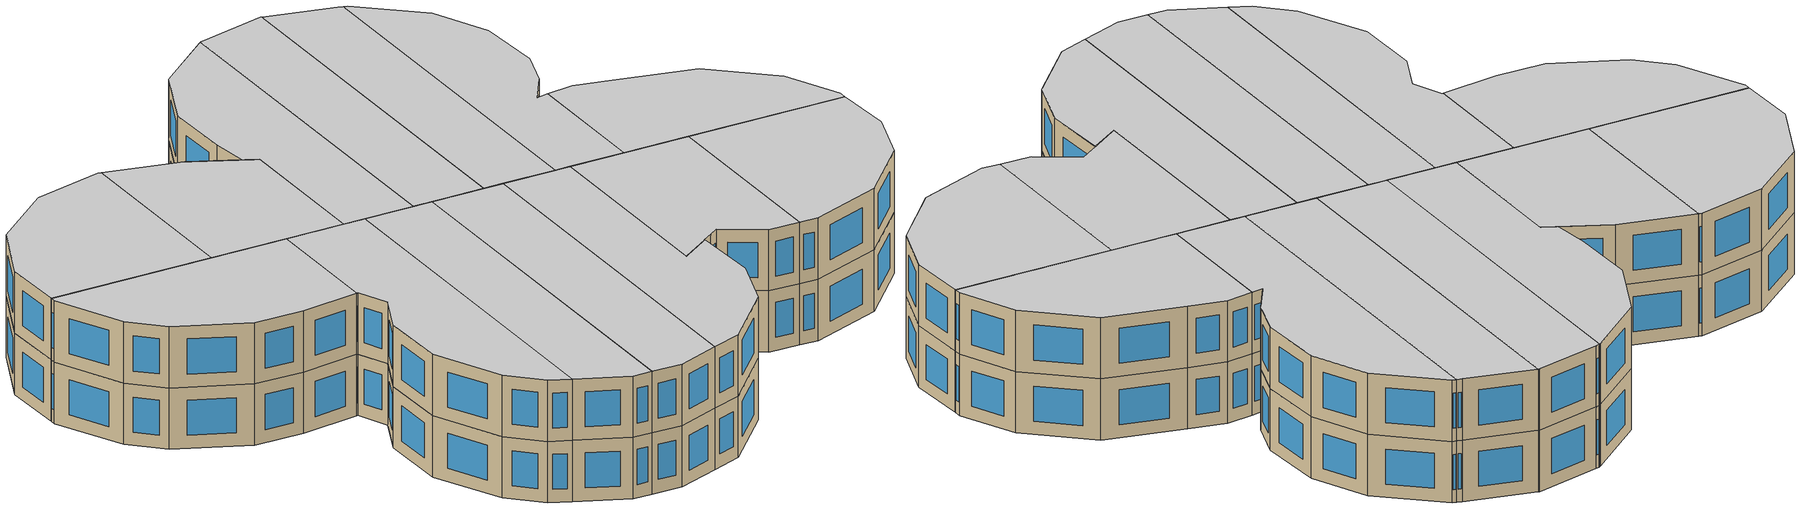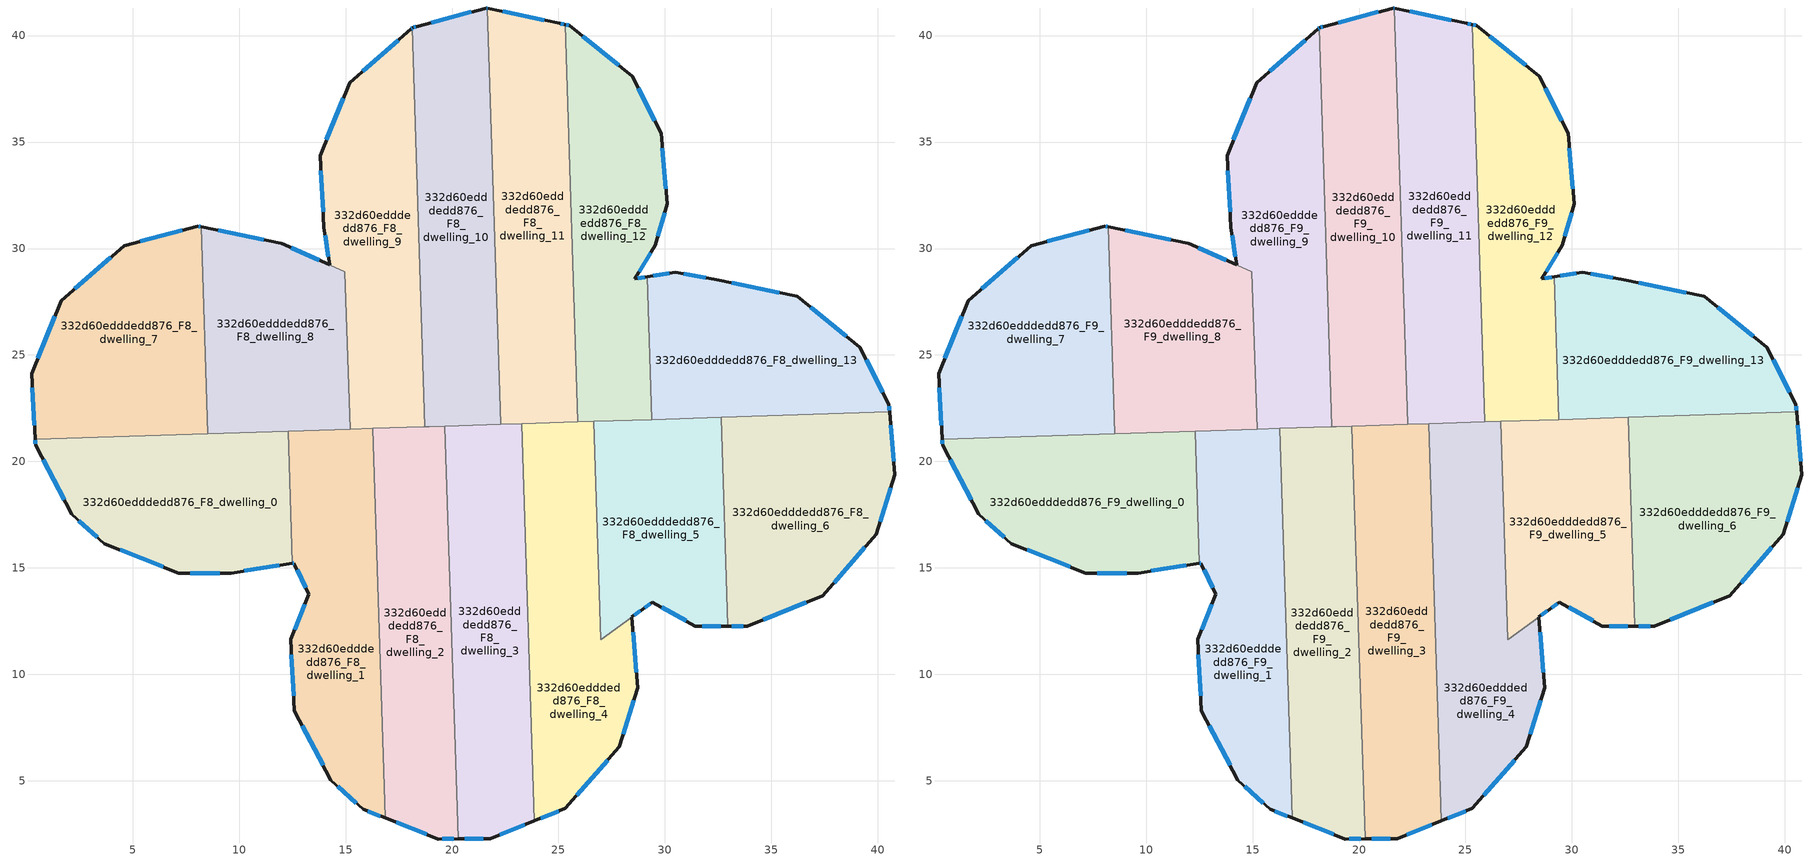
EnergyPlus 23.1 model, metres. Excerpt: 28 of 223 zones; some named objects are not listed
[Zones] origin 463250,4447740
332d60edddedd876_F8_dwelling_0
 floor to 332d60edddedd876_F7_dwelling_0 (EU_floor_Construction): 12.31,21.42 12.51,15.21 9.62,14.76 7.18,14.75 3.68,16.14 2.15,17.51 0.44,20.76 0.42,21.05 z24
 wall outside (EU_wall_Construction): 0.42,21.05 0.44,20.76 2.15,17.51 3.68,16.14 7.18,14.75 9.62,14.76 12.51,15.21 z24:27
 wall to 332d60edddedd876_F8_dwelling_1 (EU_wall_Construction): 12.51,15.21 12.31,21.42 z24:27
 wall to 332d60edddedd876_F8_dwelling_7 (EU_wall_Construction): 8.52,21.3 0.42,21.05 z24:27
 wall to 332d60edddedd876_F8_dwelling_8 (EU_wall_Construction): 12.31,21.42 8.52,21.3 z24:27
 window (EU_Window_Construction): 2.48,17.22 3.35,16.44 / 0.81,20.07 1.78,18.21 / 0.43,20.99 0.44,20.82 / 10.24,14.86 11.89,15.11 / 7.7,14.75 9.1,14.76 / 4.43,15.84 6.43,15.05 z24.64:26.36
332d60edddedd876_F8_dwelling_1
 floor to 332d60edddedd876_F7_dwelling_1 (EU_floor_Construction): 16.27,21.55 16.86,3.26 15.83,3.66 14.32,5.03 12.59,8.28 12.42,11.65 13.28,13.75 12.57,15.22 12.51,15.21 12.31,21.42 z24
 wall outside (EU_wall_Construction): 12.51,15.21 12.57,15.22 13.28,13.75 12.42,11.65 12.59,8.28 14.32,5.03 15.83,3.66 16.86,3.26 z24:27
 wall to 332d60edddedd876_F8_dwelling_2 (EU_wall_Construction): 16.86,3.26 16.27,21.55 z24:27
 wall to 332d60edddedd876_F8_dwelling_8 (EU_wall_Construction): 15.21,21.52 12.31,21.42 z24:27
 wall to 332d60edddedd876_F8_dwelling_9 (EU_wall_Construction): 16.27,21.55 15.21,21.52 z24:27
 window (EU_Window_Construction): 12.72,14.91 13.13,14.07 / 12.52,15.21 12.56,15.22 / 16.05,3.58 16.64,3.34 / 14.64,4.74 15.51,3.96 / 12.96,7.59 13.95,5.73 / 12.46,10.93 12.56,9 / 13.09,13.3 12.61,12.1 z24.64:26.36
332d60edddedd876_F8_dwelling_10
 floor to 332d60edddedd876_F7_dwelling_10 (EU_floor_Construction): 21.67,41.28 22.29,21.74 18.93,21.64 18.73,21.63 18.13,40.36 18.16,40.38 18.33,40.42 21.61,41.29 z24
 wall outside (EU_wall_Construction): 21.67,41.28 21.61,41.29 18.33,40.42 18.16,40.38 18.13,40.36 z24:27
 wall to 332d60edddedd876_F8_dwelling_11 (EU_wall_Construction): 22.29,21.74 21.67,41.28 z24:27
 wall to 332d60edddedd876_F8_dwelling_9 (EU_wall_Construction): 18.13,40.36 18.73,21.63 z24:27
 wall to 332d60edddedd876_F8_dwelling_3 (EU_wall_Construction): 19.67,21.66 22.29,21.74 z24:27
 wall to 332d60edddedd876_F8_dwelling_2 (EU_wall_Construction): 18.73,21.63 18.93,21.64 19.67,21.66 z24:27
 window (EU_Window_Construction): 18.29,40.42 18.19,40.39 / 20.91,41.11 19.03,40.61 / 21.65,41.29 21.62,41.29 z24.64:26.36
332d60edddedd876_F8_dwelling_11
 floor to 332d60edddedd876_F7_dwelling_11 (EU_floor_Construction): 25.31,40.52 25.91,21.86 22.29,21.74 21.67,41.28 25.06,40.57 z24
 wall outside (EU_wall_Construction): 25.31,40.52 25.06,40.57 21.67,41.28 z24:27
 wall to 332d60edddedd876_F8_dwelling_12 (EU_wall_Construction): 25.91,21.86 25.31,40.52 z24:27
 wall to 332d60edddedd876_F8_dwelling_4 (EU_wall_Construction): 23.27,21.77 25.91,21.86 z24:27
 wall to 332d60edddedd876_F8_dwelling_3 (EU_wall_Construction): 22.29,21.74 23.27,21.77 z24:27
 window (EU_Window_Construction): 24.33,40.72 22.39,41.13 / 25.26,40.53 25.11,40.56 z24.64:26.36
332d60edddedd876_F8_dwelling_12
 floor to 332d60edddedd876_F7_dwelling_12 (EU_floor_Construction): 28.46,38.1 29.82,35.42 30.1,32.11 29.53,30.15 28.59,28.58 29.17,28.68 29.39,21.97 25.91,21.86 25.31,40.52 25.51,40.48 z24
 wall outside (EU_wall_Construction): 29.17,28.68 28.59,28.58 29.53,30.15 30.1,32.11 29.82,35.42 28.46,38.1 25.51,40.48 25.31,40.52 z24:27
 wall to 332d60edddedd876_F8_dwelling_13 (EU_wall_Construction): 29.39,21.97 29.17,28.68 z24:27
 wall to 332d60edddedd876_F8_dwelling_5 (EU_wall_Construction): 26.65,21.88 29.39,21.97 z24:27
 wall to 332d60edddedd876_F8_dwelling_4 (EU_wall_Construction): 25.91,21.86 26.65,21.88 z24:27
 window (EU_Window_Construction): 29.66,30.57 29.98,31.69 / 28.79,28.92 29.33,29.81 / 29.05,28.66 28.71,28.6 / 25.47,40.49 25.35,40.51 / 27.83,38.61 26.14,39.97 / 29.53,35.99 28.75,37.52 / 30.04,32.82 29.88,34.71 z24.64:26.36
332d60edddedd876_F8_dwelling_13
 floor to 332d60edddedd876_F7_dwelling_13 (EU_floor_Construction): 39.16,25.36 40.52,22.68 40.55,22.33 29.39,21.97 29.17,28.68 30.49,28.89 32.31,28.56 36.21,27.75 z24
 wall outside (EU_wall_Construction): 40.55,22.33 40.52,22.68 39.16,25.36 36.21,27.75 32.31,28.56 30.49,28.89 29.17,28.68 z24:27
 wall to 332d60edddedd876_F8_dwelling_6 (EU_wall_Construction): 32.64,22.07 40.55,22.33 z24:27
 wall to 332d60edddedd876_F8_dwelling_5 (EU_wall_Construction): 29.38,21.97 32.63,22.07 z24:27
 window (EU_Window_Construction): 38.52,25.87 36.84,27.24 / 40.23,23.25 39.45,24.78 / 40.54,22.4 40.53,22.6 / 30.21,28.84 29.45,28.72 / 31.92,28.63 30.88,28.82 / 35.37,27.92 33.14,28.38 z24.64:26.36
332d60edddedd876_F8_dwelling_2
 floor to 332d60edddedd876_F7_dwelling_2 (EU_floor_Construction): 19.67,21.66 20.28,2.27 19.34,2.27 16.86,3.26 16.27,21.55 z24
 wall outside (EU_wall_Construction): 16.86,3.26 19.34,2.27 20.28,2.27 z24:27
 wall to 332d60edddedd876_F8_dwelling_3 (EU_wall_Construction): 20.28,2.27 19.67,21.66 z24:27
 wall to 332d60edddedd876_F8_dwelling_9 (EU_wall_Construction): 18.73,21.63 18.68,21.63 16.27,21.55 z24:27
 window (EU_Window_Construction): 19.54,2.27 20.08,2.27 / 17.39,3.04 18.81,2.48 z24.64:26.36
332d60edddedd876_F8_dwelling_3
 floor to 332d60edddedd876_F7_dwelling_3 (EU_floor_Construction): 23.27,21.77 23.86,3.12 21.79,2.28 20.28,2.27 19.67,21.66 z24
 wall outside (EU_wall_Construction): 20.28,2.27 21.79,2.28 23.86,3.12 z24:27
 wall to 332d60edddedd876_F8_dwelling_4 (EU_wall_Construction): 23.86,3.12 23.27,21.77 z24:27
 window (EU_Window_Construction): 22.23,2.46 23.42,2.94 / 20.61,2.27 21.47,2.28 z24.64:26.36
332d60edddedd876_F8_dwelling_4
 floor to 332d60edddedd876_F7_dwelling_4 (EU_floor_Construction): 26.65,21.88 26.98,11.64 28.45,12.69 28.72,9.38 27.85,6.59 25.33,3.71 23.86,3.12 23.27,21.77 z24
 wall outside (EU_wall_Construction): 23.86,3.12 25.33,3.71 27.85,6.59 28.72,9.38 28.44,12.69 z24:27
 wall to 332d60edddedd876_F8_dwelling_5 (EU_wall_Construction): 28.44,12.69 26.98,11.64 26.65,21.88 z24:27
 window (EU_Window_Construction): 28.66,10.09 28.5,11.98 / 28.04,7.19 28.53,8.78 / 25.87,4.32 27.31,5.97 / 24.18,3.24 25.01,3.58 z24.64:26.36
332d60edddedd876_F8_dwelling_5
 floor to 332d60edddedd876_F7_dwelling_5 (EU_floor_Construction): 32.64,22.07 32.95,12.26 31.42,12.27 29.41,13.4 28.95,13.05 28.44,12.7 26.98,11.64 26.65,21.88 z24
 wall outside (EU_wall_Construction): 28.95,13.05 29.41,13.4 31.42,12.27 32.95,12.26 z24:27; 28.44,12.7,27 28.45,12.7,24 28.95,13.05,24 28.95,13.05,27
 wall to 332d60edddedd876_F8_dwelling_6 (EU_wall_Construction): 32.95,12.26 32.64,22.07 z24:27
 window (EU_Window_Construction): 31.75,12.27 32.62,12.27 / 29.84,13.15 30.99,12.51 / 29.05,13.13 29.31,13.32 / 28.55,12.77 28.84,12.98 z24.64:26.36
332d60edddedd876_F8_dwelling_6
 floor to 332d60edddedd876_F7_dwelling_6 (EU_floor_Construction): 40.55,22.33 40.8,19.37 39.93,16.58 37.41,13.69 33.86,12.26 32.95,12.26 32.64,22.07 z24
 wall outside (EU_wall_Construction): 32.95,12.26 33.86,12.26 37.41,13.69 39.93,16.58 40.8,19.37 40.55,22.33 z24:27
 window (EU_Window_Construction): 37.95,14.31 39.39,15.96 / 34.62,12.57 36.65,13.39 / 33.14,12.26 33.67,12.26 / 40.74,20 40.6,21.69 / 40.12,17.17 40.61,18.77 z24.64:26.36
332d60edddedd876_F8_dwelling_7
 floor to 332d60edddedd876_F7_dwelling_7 (EU_floor_Construction): 8.22,31.02 8.52,21.3 0.42,21.05 0.26,24.12 1.65,27.55 4.61,30.13 8.07,31.05 z24
 wall outside (EU_wall_Construction): 8.22,31.02 8.07,31.05 4.61,30.13 1.65,27.55 0.26,24.12 0.42,21.05 z24:27
 wall to 332d60edddedd876_F8_dwelling_8 (EU_wall_Construction): 8.52,21.3 8.22,31.02 z24:27
 window (EU_Window_Construction): 8.18,31.02 8.1,31.04 / 0.29,23.46 0.39,21.7 / 1.35,26.82 0.56,24.85 / 3.98,29.58 2.28,28.1 / 7.33,30.85 5.35,30.33 z24.64:26.36
332d60edddedd876_F8_dwelling_8
 floor to 332d60edddedd876_F7_dwelling_8 (EU_floor_Construction): 14.97,28.9 15.21,21.52 8.52,21.3 8.22,31.02 11.97,30.24 z24
 wall outside (EU_wall_Construction): 11.97,30.24 8.22,31.02 z24:27
 wall to 332d60edddedd876_F8_dwelling_9 (EU_wall_Construction): 15.21,21.52 14.97,28.9 11.97,30.24 z24:27
 window (EU_Window_Construction): 11.16,30.4 9.02,30.85 z24.64:26.36
332d60edddedd876_F8_dwelling_9
 floor to 332d60edddedd876_F7_dwelling_9 (EU_floor_Construction): 18.13,40.36 18.73,21.63 18.68,21.63 15.21,21.52 14.97,28.9 11.97,30.24 14.25,29.23 13.98,31.01 13.8,34.36 15.19,37.8 18.08,40.31 z24
 wall outside (EU_wall_Construction): 18.13,40.36 18.08,40.31 15.19,37.8 13.8,34.36 13.98,31.01 14.25,29.23 11.97,30.24 z24:27
 window (EU_Window_Construction): 13.76,29.45 12.46,30.03 / 14.04,30.63 14.19,29.61 / 13.84,33.64 13.94,31.73 / 14.89,37.06 14.1,35.1 / 17.46,39.77 15.81,38.34 / 18.12,40.35 18.09,40.32 z24.64:26.36
332d60edddedd876_F9_dwelling_0
 floor to 332d60edddedd876_F8_dwelling_0 (EU_floor_Construction): 12.31,21.42 12.51,15.21 9.62,14.76 7.18,14.75 3.68,16.14 2.15,17.51 0.44,20.76 0.42,21.05 z27
 wall outside (EU_wall_Construction): 0.42,21.05 0.44,20.76 2.15,17.51 3.68,16.14 7.18,14.75 9.62,14.76 12.51,15.21 z27:30
 wall to 332d60edddedd876_F9_dwelling_1 (EU_wall_Construction): 12.51,15.21 12.31,21.42 z27:30
 wall to 332d60edddedd876_F9_dwelling_7 (EU_wall_Construction): 8.52,21.3 0.42,21.05 z27:30
 wall to 332d60edddedd876_F9_dwelling_8 (EU_wall_Construction): 12.31,21.42 8.52,21.3 z27:30
 window (EU_Window_Construction): 2.48,17.22 3.35,16.44 / 0.81,20.07 1.78,18.21 / 0.43,20.99 0.44,20.82 / 10.24,14.86 11.89,15.11 / 7.7,14.75 9.1,14.76 / 4.43,15.84 6.43,15.05 z27.64:29.36
 ceiling to 332d60edddedd876_F10_dwelling_0 (EU_floor_Construction): 12.51,15.21 12.31,21.42 0.42,21.05 0.44,20.76 2.15,17.51 3.68,16.14 7.18,14.75 9.62,14.76 z30
332d60edddedd876_F9_dwelling_1
 floor to 332d60edddedd876_F8_dwelling_1 (EU_floor_Construction): 16.27,21.55 16.86,3.26 15.83,3.66 14.32,5.03 12.59,8.28 12.42,11.65 13.28,13.75 12.57,15.22 12.51,15.21 12.31,21.42 z27
 wall outside (EU_wall_Construction): 12.51,15.21 12.57,15.22 13.28,13.75 12.42,11.65 12.59,8.28 14.32,5.03 15.83,3.66 16.86,3.26 z27:30
 wall to 332d60edddedd876_F9_dwelling_2 (EU_wall_Construction): 16.86,3.26 16.27,21.55 z27:30
 wall to 332d60edddedd876_F9_dwelling_8 (EU_wall_Construction): 15.21,21.52 12.31,21.42 z27:30
 wall to 332d60edddedd876_F9_dwelling_9 (EU_wall_Construction): 16.27,21.55 15.21,21.52 z27:30
 window (EU_Window_Construction): 12.72,14.91 13.13,14.07 / 12.52,15.21 12.56,15.22 / 16.05,3.58 16.64,3.34 / 14.64,4.74 15.51,3.96 / 12.96,7.59 13.95,5.73 / 12.46,10.93 12.56,9 / 13.09,13.3 12.61,12.1 z27.64:29.36
 ceiling to 332d60edddedd876_F10_dwelling_1 (EU_floor_Construction): 16.86,3.26 16.27,21.55 12.31,21.42 12.51,15.21 12.57,15.22 13.28,13.75 12.42,11.65 12.59,8.28 14.32,5.03 15.83,3.66 z30
332d60edddedd876_F9_dwelling_10
 floor to 332d60edddedd876_F8_dwelling_10 (EU_floor_Construction): 21.67,41.28 22.29,21.74 18.93,21.64 18.73,21.63 18.13,40.36 18.16,40.38 18.33,40.42 21.61,41.29 z27
 wall outside (EU_wall_Construction): 21.67,41.28 21.61,41.29 18.33,40.42 18.16,40.38 18.13,40.36 z27:30
 wall to 332d60edddedd876_F9_dwelling_11 (EU_wall_Construction): 22.29,21.74 21.67,41.28 z27:30
 wall to 332d60edddedd876_F9_dwelling_9 (EU_wall_Construction): 18.13,40.36 18.73,21.63 z27:30
 wall to 332d60edddedd876_F9_dwelling_3 (EU_wall_Construction): 19.67,21.66 22.29,21.74 z27:30
 wall to 332d60edddedd876_F9_dwelling_2 (EU_wall_Construction): 18.73,21.63 18.93,21.64 19.67,21.66 z27:30
 window (EU_Window_Construction): 18.29,40.42 18.19,40.39 / 20.91,41.11 19.03,40.61 / 21.65,41.29 21.62,41.29 z27.64:29.36
 ceiling to 332d60edddedd876_F10_dwelling_10 (EU_floor_Construction): 22.29,21.74 21.67,41.28 21.61,41.29 18.33,40.42 18.16,40.38 18.13,40.36 18.73,21.63 18.93,21.64 z30
332d60edddedd876_F9_dwelling_11
 floor to 332d60edddedd876_F8_dwelling_11 (EU_floor_Construction): 25.31,40.52 25.91,21.86 22.29,21.74 21.67,41.28 25.06,40.57 z27
 wall outside (EU_wall_Construction): 25.31,40.52 25.06,40.57 21.67,41.28 z27:30
 wall to 332d60edddedd876_F9_dwelling_12 (EU_wall_Construction): 25.91,21.86 25.31,40.52 z27:30
 wall to 332d60edddedd876_F9_dwelling_4 (EU_wall_Construction): 23.27,21.77 25.91,21.86 z27:30
 wall to 332d60edddedd876_F9_dwelling_3 (EU_wall_Construction): 22.29,21.74 23.27,21.77 z27:30
 window (EU_Window_Construction): 24.33,40.72 22.39,41.13 / 25.26,40.53 25.11,40.56 z27.64:29.36
 ceiling to 332d60edddedd876_F10_dwelling_11 (EU_floor_Construction): 25.91,21.86 25.31,40.52 25.06,40.57 21.67,41.28 22.29,21.74 z30
332d60edddedd876_F9_dwelling_12
 floor to 332d60edddedd876_F8_dwelling_12 (EU_floor_Construction): 28.46,38.1 29.82,35.42 30.1,32.11 29.53,30.15 28.59,28.58 29.17,28.68 29.39,21.97 25.91,21.86 25.31,40.52 25.51,40.48 z27
 wall outside (EU_wall_Construction): 29.17,28.68 28.59,28.58 29.53,30.15 30.1,32.11 29.82,35.42 28.46,38.1 25.51,40.48 25.31,40.52 z27:30
 wall to 332d60edddedd876_F9_dwelling_13 (EU_wall_Construction): 29.39,21.97 29.17,28.68 z27:30
 wall to 332d60edddedd876_F9_dwelling_5 (EU_wall_Construction): 26.65,21.88 29.39,21.97 z27:30
 wall to 332d60edddedd876_F9_dwelling_4 (EU_wall_Construction): 25.91,21.86 26.65,21.88 z27:30
 window (EU_Window_Construction): 29.66,30.57 29.98,31.69 / 28.79,28.92 29.33,29.81 / 29.05,28.66 28.71,28.6 / 25.47,40.49 25.35,40.51 / 27.83,38.61 26.14,39.97 / 29.53,35.99 28.75,37.52 / 30.04,32.82 29.88,34.71 z27.64:29.36
 ceiling to 332d60edddedd876_F10_dwelling_12 (EU_floor_Construction): 29.39,21.97 29.17,28.68 28.59,28.58 29.53,30.15 30.1,32.11 29.82,35.42 28.46,38.1 25.51,40.48 25.31,40.52 25.91,21.86 z30
332d60edddedd876_F9_dwelling_13
 floor to 332d60edddedd876_F8_dwelling_13 (EU_floor_Construction): 39.16,25.36 40.52,22.68 40.55,22.33 29.39,21.97 29.17,28.68 30.49,28.89 32.31,28.56 36.21,27.75 z27
 wall outside (EU_wall_Construction): 40.55,22.33 40.52,22.68 39.16,25.36 36.21,27.75 32.31,28.56 30.49,28.89 29.17,28.68 z27:30
 wall to 332d60edddedd876_F9_dwelling_6 (EU_wall_Construction): 32.64,22.07 40.55,22.33 z27:30
 wall to 332d60edddedd876_F9_dwelling_5 (EU_wall_Construction): 29.38,21.97 32.63,22.07 z27:30
 window (EU_Window_Construction): 38.52,25.87 36.84,27.24 / 40.23,23.25 39.45,24.78 / 40.54,22.4 40.53,22.6 / 30.21,28.84 29.45,28.72 / 31.92,28.63 30.88,28.82 / 35.37,27.92 33.14,28.38 z27.64:29.36
 ceiling to 332d60edddedd876_F10_dwelling_13 (EU_floor_Construction): 40.55,22.33 40.52,22.68 39.16,25.36 36.21,27.75 32.31,28.56 30.49,28.89 29.17,28.68 29.39,21.97 z30
332d60edddedd876_F9_dwelling_2
 floor to 332d60edddedd876_F8_dwelling_2 (EU_floor_Construction): 19.67,21.66 20.28,2.27 19.34,2.27 16.86,3.26 16.27,21.55 z27
 wall outside (EU_wall_Construction): 16.86,3.26 19.34,2.27 20.28,2.27 z27:30
 wall to 332d60edddedd876_F9_dwelling_3 (EU_wall_Construction): 20.28,2.27 19.67,21.66 z27:30
 wall to 332d60edddedd876_F9_dwelling_9 (EU_wall_Construction): 18.73,21.63 18.68,21.63 16.27,21.55 z27:30
 window (EU_Window_Construction): 19.54,2.27 20.08,2.27 / 17.39,3.04 18.81,2.48 z27.64:29.36
 ceiling to 332d60edddedd876_F10_dwelling_2 (EU_floor_Construction): 20.28,2.27 19.67,21.66 16.27,21.55 16.86,3.26 19.34,2.27 z30
332d60edddedd876_F9_dwelling_3
 floor to 332d60edddedd876_F8_dwelling_3 (EU_floor_Construction): 23.27,21.77 23.86,3.12 21.79,2.28 20.28,2.27 19.67,21.66 z27
 wall outside (EU_wall_Construction): 20.28,2.27 21.79,2.28 23.86,3.12 z27:30
 wall to 332d60edddedd876_F9_dwelling_4 (EU_wall_Construction): 23.86,3.12 23.27,21.77 z27:30
 window (EU_Window_Construction): 22.23,2.46 23.42,2.94 / 20.61,2.27 21.47,2.28 z27.64:29.36
 ceiling to 332d60edddedd876_F10_dwelling_3 (EU_floor_Construction): 23.86,3.12 23.27,21.77 19.67,21.66 20.28,2.27 21.79,2.28 z30
332d60edddedd876_F9_dwelling_4
 floor to 332d60edddedd876_F8_dwelling_4 (EU_floor_Construction): 26.65,21.88 26.98,11.64 28.45,12.69 28.72,9.38 27.85,6.59 25.33,3.71 23.86,3.12 23.27,21.77 z27
 wall outside (EU_wall_Construction): 23.86,3.12 25.33,3.71 27.85,6.59 28.72,9.38 28.44,12.69 z27:30
 wall to 332d60edddedd876_F9_dwelling_5 (EU_wall_Construction): 28.44,12.69 26.98,11.64 26.65,21.88 z27:30
 window (EU_Window_Construction): 28.66,10.09 28.5,11.98 / 28.04,7.19 28.53,8.78 / 25.87,4.32 27.31,5.97 / 24.18,3.24 25.01,3.58 z27.64:29.36
 ceiling to 332d60edddedd876_F10_dwelling_4 (EU_floor_Construction): 25.33,3.71 27.85,6.59 28.72,9.38 28.45,12.69 26.98,11.64 26.65,21.88 23.27,21.77 23.86,3.12 z30
332d60edddedd876_F9_dwelling_5
 floor to 332d60edddedd876_F8_dwelling_5 (EU_floor_Construction): 32.64,22.07 32.95,12.26 31.42,12.27 29.41,13.4 28.95,13.05 28.44,12.7 26.98,11.64 26.65,21.88 z27
 wall outside (EU_wall_Construction): 28.95,13.05 29.41,13.4 31.42,12.27 32.95,12.26 z27:30; 28.44,12.7,30 28.45,12.7,27 28.95,13.05,27 28.95,13.05,30
 wall to 332d60edddedd876_F9_dwelling_6 (EU_wall_Construction): 32.95,12.26 32.64,22.07 z27:30
 window (EU_Window_Construction): 31.75,12.27 32.62,12.27 / 29.84,13.15 30.99,12.51 / 29.05,13.13 29.31,13.32 / 28.55,12.77 28.84,12.98 z27.64:29.36
 ceiling to 332d60edddedd876_F10_dwelling_5 (EU_floor_Construction): 32.95,12.26 32.64,22.07 26.65,21.88 26.98,11.64 28.44,12.7 28.95,13.05 29.41,13.4 31.42,12.27 z30
332d60edddedd876_F9_dwelling_6
 floor to 332d60edddedd876_F8_dwelling_6 (EU_floor_Construction): 40.55,22.33 40.8,19.37 39.93,16.58 37.41,13.69 33.86,12.26 32.95,12.26 32.64,22.07 z27
 wall outside (EU_wall_Construction): 32.95,12.26 33.86,12.26 37.41,13.69 39.93,16.58 40.8,19.37 40.55,22.33 z27:30
 window (EU_Window_Construction): 37.95,14.31 39.39,15.96 / 34.62,12.57 36.65,13.39 / 33.14,12.26 33.67,12.26 / 40.74,20 40.6,21.69 / 40.12,17.17 40.61,18.77 z27.64:29.36
 ceiling to 332d60edddedd876_F10_dwelling_6 (EU_floor_Construction): 37.41,13.69 39.93,16.58 40.8,19.37 40.55,22.33 32.64,22.07 32.95,12.26 33.86,12.26 z30
332d60edddedd876_F9_dwelling_7
 floor to 332d60edddedd876_F8_dwelling_7 (EU_floor_Construction): 8.22,31.02 8.52,21.3 0.42,21.05 0.26,24.12 1.65,27.55 4.61,30.13 8.07,31.05 z27
 wall outside (EU_wall_Construction): 8.22,31.02 8.07,31.05 4.61,30.13 1.65,27.55 0.26,24.12 0.42,21.05 z27:30
 wall to 332d60edddedd876_F9_dwelling_8 (EU_wall_Construction): 8.52,21.3 8.22,31.02 z27:30
 window (EU_Window_Construction): 8.18,31.02 8.1,31.04 / 0.29,23.46 0.39,21.7 / 1.35,26.82 0.56,24.85 / 3.98,29.58 2.28,28.1 / 7.33,30.85 5.35,30.33 z27.64:29.36
 ceiling to 332d60edddedd876_F10_dwelling_7 (EU_floor_Construction): 8.52,21.3 8.22,31.02 8.07,31.05 4.61,30.13 1.65,27.55 0.26,24.12 0.42,21.05 z30
332d60edddedd876_F9_dwelling_8
 floor to 332d60edddedd876_F8_dwelling_8 (EU_floor_Construction): 14.97,28.9 15.21,21.52 8.52,21.3 8.22,31.02 11.97,30.24 z27
 wall outside (EU_wall_Construction): 11.97,30.24 8.22,31.02 z27:30
 wall to 332d60edddedd876_F9_dwelling_9 (EU_wall_Construction): 15.21,21.52 14.97,28.9 11.97,30.24 z27:30
 window (EU_Window_Construction): 11.16,30.4 9.02,30.85 z27.64:29.36
 ceiling to 332d60edddedd876_F10_dwelling_8 (EU_floor_Construction): 15.21,21.52 14.97,28.9 11.97,30.24 8.22,31.02 8.52,21.3 z30
332d60edddedd876_F9_dwelling_9
 floor to 332d60edddedd876_F8_dwelling_9 (EU_floor_Construction): 18.13,40.36 18.73,21.63 18.68,21.63 15.21,21.52 14.97,28.9 11.97,30.24 14.25,29.23 13.98,31.01 13.8,34.36 15.19,37.8 18.08,40.31 z27
 wall outside (EU_wall_Construction): 18.13,40.36 18.08,40.31 15.19,37.8 13.8,34.36 13.98,31.01 14.25,29.23 11.97,30.24 z27:30
 window (EU_Window_Construction): 13.76,29.45 12.46,30.03 / 14.04,30.63 14.19,29.61 / 13.84,33.64 13.94,31.73 / 14.89,37.06 14.1,35.1 / 17.46,39.77 15.81,38.34 / 18.12,40.35 18.09,40.32 z27.64:29.36
 ceiling to 332d60edddedd876_F10_dwelling_9 (EU_floor_Construction): 18.73,21.63 18.13,40.36 18.08,40.31 15.19,37.8 13.8,34.36 13.98,31.01 14.25,29.23 11.97,30.24 14.97,28.9 15.21,21.52 18.68,21.63 z30
[Building]
EU S2 Campaign: North Axis=0; Terrain=City; Solar Distribution=FullExterior
[Site:Location]
Yerevan-Zvartnots.Intl.AP: Latitude=40.15; Longitude=44.383; Time Zone=4; Elevation=854
[SizingPeriod:WeatherFileDays]
AnnualSizingPeriod: Begin Month=1; Begin Day of Month=1; End Month=12; End Day of Month=31; Day of Week for Start Day=Monday; Use Weather File Daylight Saving Period=No; Use Weather File Rain and Snow Indicators=No
[MATERIAL]
EU_InternalMass_Material: Roughness=MediumRough; Thickness=0.1; Conductivity=1; Density=1800; Specific Heat=900; Thermal Absorptance=0.9; Solar Absorptance=0.7; Visible Absorptance=0.7
[MATERIAL:NOMASS] Roughness=MediumRough; Thermal Absorptance=0.9; Solar Absorptance=0.7; Visible Absorptance=0.7
Name | Thermal Resistance
EU_wall_NoMass | 1.05043
EU_floor_NoMass | 0.478065
[WINDOWMATERIAL:SIMPLEGLAZINGSYSTEM]
EU_Window_SimpleGlazing: UFactor=2.5566; Solar Heat Gain Coefficient=0.75; Visible Transmittance=0.75
[CONSTRUCTION]
EU_wall_Construction: EU_wall_NoMass
EU_floor_Construction: EU_floor_NoMass
EU_Window_Construction: EU_Window_SimpleGlazing
EU_InternalMass_Construction: EU_InternalMass_Material
[ZONE] Type=1; Multiplier=1; Ceiling Height=autocalculate; Floor Area=autocalculate; Part of Total Floor Area=Yes
Name | Volume
332d60edddedd876_F8_dwelling_0; 332d60edddedd876_F9_dwelling_0 | 191.665
332d60edddedd876_F8_dwelling_1; 332d60edddedd876_F9_dwelling_1 | 195.369
332d60edddedd876_F8_dwelling_10; 332d60edddedd876_F9_dwelling_10 | 204.774
332d60edddedd876_F8_dwelling_11; 332d60edddedd876_F9_dwelling_11 | 207.5
332d60edddedd876_F8_dwelling_12; 332d60edddedd876_F9_dwelling_12 | 195.988
332d60edddedd876_F8_dwelling_13; 332d60edddedd876_F9_dwelling_13 | 177.003
332d60edddedd876_F8_dwelling_2; 332d60edddedd876_F9_dwelling_2 | 193.45
332d60edddedd876_F8_dwelling_3; 332d60edddedd876_F9_dwelling_3 | 207.551
332d60edddedd876_F8_dwelling_4; 332d60edddedd876_F9_dwelling_4 | 203.64
332d60edddedd876_F8_dwelling_5; 332d60edddedd876_F9_dwelling_5 | 169.308
332d60edddedd876_F8_dwelling_6; 332d60edddedd876_F9_dwelling_6 | 193.51
332d60edddedd876_F8_dwelling_7; 332d60edddedd876_F9_dwelling_7 | 193.513
332d60edddedd876_F8_dwelling_8; 332d60edddedd876_F9_dwelling_8 | 175.623
332d60edddedd876_F8_dwelling_9; 332d60edddedd876_F9_dwelling_9 | 200.088
[INTERNALMASS] Construction=EU_InternalMass_Construction
Name | Zone or ZoneList | Surface Area
332d60edddedd876_F8_dwelling_0_EU_InternalMass | 332d60edddedd876_F8_dwelling_0 | 63.8883
332d60edddedd876_F8_dwelling_1_EU_InternalMass | 332d60edddedd876_F8_dwelling_1 | 65.1228
332d60edddedd876_F8_dwelling_2_EU_InternalMass | 332d60edddedd876_F8_dwelling_2 | 64.4834
332d60edddedd876_F8_dwelling_3_EU_InternalMass | 332d60edddedd876_F8_dwelling_3 | 69.1823
332d60edddedd876_F8_dwelling_4_EU_InternalMass | 332d60edddedd876_F8_dwelling_4 | 67.8796
332d60edddedd876_F8_dwelling_5_EU_InternalMass | 332d60edddedd876_F8_dwelling_5 | 56.4375
332d60edddedd876_F8_dwelling_6_EU_InternalMass | 332d60edddedd876_F8_dwelling_6 | 64.5032
332d60edddedd876_F8_dwelling_7_EU_InternalMass | 332d60edddedd876_F8_dwelling_7 | 64.5042
332d60edddedd876_F8_dwelling_8_EU_InternalMass | 332d60edddedd876_F8_dwelling_8 | 58.5498
332d60edddedd876_F8_dwelling_9_EU_InternalMass | 332d60edddedd876_F8_dwelling_9 | 66.697
332d60edddedd876_F8_dwelling_10_EU_InternalMass | 332d60edddedd876_F8_dwelling_10 | 68.2564
332d60edddedd876_F8_dwelling_11_EU_InternalMass | 332d60edddedd876_F8_dwelling_11 | 69.173
332d60edddedd876_F8_dwelling_12_EU_InternalMass | 332d60edddedd876_F8_dwelling_12 | 65.3231
332d60edddedd876_F8_dwelling_13_EU_InternalMass | 332d60edddedd876_F8_dwelling_13 | 59.0012
332d60edddedd876_F9_dwelling_0_EU_InternalMass | 332d60edddedd876_F9_dwelling_0 | 63.8883
332d60edddedd876_F9_dwelling_1_EU_InternalMass | 332d60edddedd876_F9_dwelling_1 | 65.1228
332d60edddedd876_F9_dwelling_2_EU_InternalMass | 332d60edddedd876_F9_dwelling_2 | 64.4834
332d60edddedd876_F9_dwelling_3_EU_InternalMass | 332d60edddedd876_F9_dwelling_3 | 69.1823
332d60edddedd876_F9_dwelling_4_EU_InternalMass | 332d60edddedd876_F9_dwelling_4 | 67.8796
332d60edddedd876_F9_dwelling_5_EU_InternalMass | 332d60edddedd876_F9_dwelling_5 | 56.4375
332d60edddedd876_F9_dwelling_6_EU_InternalMass | 332d60edddedd876_F9_dwelling_6 | 64.5032
332d60edddedd876_F9_dwelling_7_EU_InternalMass | 332d60edddedd876_F9_dwelling_7 | 64.5042
332d60edddedd876_F9_dwelling_8_EU_InternalMass | 332d60edddedd876_F9_dwelling_8 | 58.5498
332d60edddedd876_F9_dwelling_9_EU_InternalMass | 332d60edddedd876_F9_dwelling_9 | 66.697
332d60edddedd876_F9_dwelling_10_EU_InternalMass | 332d60edddedd876_F9_dwelling_10 | 68.2564
332d60edddedd876_F9_dwelling_11_EU_InternalMass | 332d60edddedd876_F9_dwelling_11 | 69.173
332d60edddedd876_F9_dwelling_12_EU_InternalMass | 332d60edddedd876_F9_dwelling_12 | 65.3231
332d60edddedd876_F9_dwelling_13_EU_InternalMass | 332d60edddedd876_F9_dwelling_13 | 59.0012
[OTHEREQUIPMENT] Fuel Type=Electricity; Design Level Calculation Method=Watts/Area; Power per Zone Floor Area=1; Fraction Latent=0; Fraction Radiant=0; Fraction Lost=0; Carbon Dioxide Generation Rate=0; EndUse Subcategory=EU_Step8_InternalGains
Name | Zone or ZoneList or Space or SpaceList | Schedule
EU_Step8_InternalGain_332d60edddedd876_F8_dwelling_0_f000 | 332d60edddedd876_F8_dwelling_0 | EU_Step8_GainSchedule_332d60edddedd876_F8_dwelling_0_f000
EU_Step8_InternalGain_332d60edddedd876_F8_dwelling_1_f000 | 332d60edddedd876_F8_dwelling_1 | EU_Step8_GainSchedule_332d60edddedd876_F8_dwelling_1_f000
EU_Step8_InternalGain_332d60edddedd876_F8_dwelling_2_f000 | 332d60edddedd876_F8_dwelling_2 | EU_Step8_GainSchedule_332d60edddedd876_F8_dwelling_2_f000
EU_Step8_InternalGain_332d60edddedd876_F8_dwelling_3_f000 | 332d60edddedd876_F8_dwelling_3 | EU_Step8_GainSchedule_332d60edddedd876_F8_dwelling_3_f000
EU_Step8_InternalGain_332d60edddedd876_F8_dwelling_4_f000 | 332d60edddedd876_F8_dwelling_4 | EU_Step8_GainSchedule_332d60edddedd876_F8_dwelling_4_f000
EU_Step8_InternalGain_332d60edddedd876_F8_dwelling_5_f000 | 332d60edddedd876_F8_dwelling_5 | EU_Step8_GainSchedule_332d60edddedd876_F8_dwelling_5_f000
EU_Step8_InternalGain_332d60edddedd876_F8_dwelling_6_f000 | 332d60edddedd876_F8_dwelling_6 | EU_Step8_GainSchedule_332d60edddedd876_F8_dwelling_6_f000
EU_Step8_InternalGain_332d60edddedd876_F8_dwelling_7_f000 | 332d60edddedd876_F8_dwelling_7 | EU_Step8_GainSchedule_332d60edddedd876_F8_dwelling_7_f000
EU_Step8_InternalGain_332d60edddedd876_F8_dwelling_8_f000 | 332d60edddedd876_F8_dwelling_8 | EU_Step8_GainSchedule_332d60edddedd876_F8_dwelling_8_f000
EU_Step8_InternalGain_332d60edddedd876_F8_dwelling_9_f000 | 332d60edddedd876_F8_dwelling_9 | EU_Step8_GainSchedule_332d60edddedd876_F8_dwelling_9_f000
EU_Step8_InternalGain_332d60edddedd876_F8_dwelling_10_f000 | 332d60edddedd876_F8_dwelling_10 | EU_Step8_GainSchedule_332d60edddedd876_F8_dwelling_10_f000
EU_Step8_InternalGain_332d60edddedd876_F8_dwelling_11_f000 | 332d60edddedd876_F8_dwelling_11 | EU_Step8_GainSchedule_332d60edddedd876_F8_dwelling_11_f000
EU_Step8_InternalGain_332d60edddedd876_F8_dwelling_12_f000 | 332d60edddedd876_F8_dwelling_12 | EU_Step8_GainSchedule_332d60edddedd876_F8_dwelling_12_f000
EU_Step8_InternalGain_332d60edddedd876_F8_dwelling_13_f000 | 332d60edddedd876_F8_dwelling_13 | EU_Step8_GainSchedule_332d60edddedd876_F8_dwelling_13_f000
EU_Step8_InternalGain_332d60edddedd876_F9_dwelling_0_f000 | 332d60edddedd876_F9_dwelling_0 | EU_Step8_GainSchedule_332d60edddedd876_F9_dwelling_0_f000
EU_Step8_InternalGain_332d60edddedd876_F9_dwelling_1_f000 | 332d60edddedd876_F9_dwelling_1 | EU_Step8_GainSchedule_332d60edddedd876_F9_dwelling_1_f000
EU_Step8_InternalGain_332d60edddedd876_F9_dwelling_2_f000 | 332d60edddedd876_F9_dwelling_2 | EU_Step8_GainSchedule_332d60edddedd876_F9_dwelling_2_f000
EU_Step8_InternalGain_332d60edddedd876_F9_dwelling_3_f000 | 332d60edddedd876_F9_dwelling_3 | EU_Step8_GainSchedule_332d60edddedd876_F9_dwelling_3_f000
EU_Step8_InternalGain_332d60edddedd876_F9_dwelling_4_f000 | 332d60edddedd876_F9_dwelling_4 | EU_Step8_GainSchedule_332d60edddedd876_F9_dwelling_4_f000
EU_Step8_InternalGain_332d60edddedd876_F9_dwelling_5_f000 | 332d60edddedd876_F9_dwelling_5 | EU_Step8_GainSchedule_332d60edddedd876_F9_dwelling_5_f000
EU_Step8_InternalGain_332d60edddedd876_F9_dwelling_6_f000 | 332d60edddedd876_F9_dwelling_6 | EU_Step8_GainSchedule_332d60edddedd876_F9_dwelling_6_f000
EU_Step8_InternalGain_332d60edddedd876_F9_dwelling_7_f000 | 332d60edddedd876_F9_dwelling_7 | EU_Step8_GainSchedule_332d60edddedd876_F9_dwelling_7_f000
EU_Step8_InternalGain_332d60edddedd876_F9_dwelling_8_f000 | 332d60edddedd876_F9_dwelling_8 | EU_Step8_GainSchedule_332d60edddedd876_F9_dwelling_8_f000
EU_Step8_InternalGain_332d60edddedd876_F9_dwelling_9_f000 | 332d60edddedd876_F9_dwelling_9 | EU_Step8_GainSchedule_332d60edddedd876_F9_dwelling_9_f000
EU_Step8_InternalGain_332d60edddedd876_F9_dwelling_10_f000 | 332d60edddedd876_F9_dwelling_10 | EU_Step8_GainSchedule_332d60edddedd876_F9_dwelling_10_f000
EU_Step8_InternalGain_332d60edddedd876_F9_dwelling_11_f000 | 332d60edddedd876_F9_dwelling_11 | EU_Step8_GainSchedule_332d60edddedd876_F9_dwelling_11_f000
EU_Step8_InternalGain_332d60edddedd876_F9_dwelling_12_f000 | 332d60edddedd876_F9_dwelling_12 | EU_Step8_GainSchedule_332d60edddedd876_F9_dwelling_12_f000
EU_Step8_InternalGain_332d60edddedd876_F9_dwelling_13_f000 | 332d60edddedd876_F9_dwelling_13 | EU_Step8_GainSchedule_332d60edddedd876_F9_dwelling_13_f000
[ZONEVENTILATION:DESIGNFLOWRATE] Schedule=EU_AlwaysOn; Design Flow Rate Calculation Method=AirChanges/Hour; Air Changes per Hour=0.557805; Ventilation Type=Natural; Fan Pressure Rise=0; Fan Total Efficiency=1; Constant Term Coefficient=1; Temperature Term Coefficient=0; Velocity Term Coefficient=0; Velocity Squared Term Coefficient=0; Minimum Indoor Temperature=-100; Maximum Indoor Temperature=100; Delta Temperature=-100; Minimum Outdoor Temperature=-100; Maximum Outdoor Temperature=100; Maximum Wind Speed=40
Name | Zone or ZoneList or Space or SpaceList
EU_ConstantAir_332d60edddedd876_F8_dwelling_0 | 332d60edddedd876_F8_dwelling_0
EU_ConstantAir_332d60edddedd876_F8_dwelling_1 | 332d60edddedd876_F8_dwelling_1
EU_ConstantAir_332d60edddedd876_F8_dwelling_2 | 332d60edddedd876_F8_dwelling_2
EU_ConstantAir_332d60edddedd876_F8_dwelling_3 | 332d60edddedd876_F8_dwelling_3
EU_ConstantAir_332d60edddedd876_F8_dwelling_4 | 332d60edddedd876_F8_dwelling_4
EU_ConstantAir_332d60edddedd876_F8_dwelling_5 | 332d60edddedd876_F8_dwelling_5
EU_ConstantAir_332d60edddedd876_F8_dwelling_6 | 332d60edddedd876_F8_dwelling_6
EU_ConstantAir_332d60edddedd876_F8_dwelling_7 | 332d60edddedd876_F8_dwelling_7
EU_ConstantAir_332d60edddedd876_F8_dwelling_8 | 332d60edddedd876_F8_dwelling_8
EU_ConstantAir_332d60edddedd876_F8_dwelling_9 | 332d60edddedd876_F8_dwelling_9
EU_ConstantAir_332d60edddedd876_F8_dwelling_10 | 332d60edddedd876_F8_dwelling_10
EU_ConstantAir_332d60edddedd876_F8_dwelling_11 | 332d60edddedd876_F8_dwelling_11
EU_ConstantAir_332d60edddedd876_F8_dwelling_12 | 332d60edddedd876_F8_dwelling_12
EU_ConstantAir_332d60edddedd876_F8_dwelling_13 | 332d60edddedd876_F8_dwelling_13
EU_ConstantAir_332d60edddedd876_F9_dwelling_0 | 332d60edddedd876_F9_dwelling_0
EU_ConstantAir_332d60edddedd876_F9_dwelling_1 | 332d60edddedd876_F9_dwelling_1
EU_ConstantAir_332d60edddedd876_F9_dwelling_2 | 332d60edddedd876_F9_dwelling_2
EU_ConstantAir_332d60edddedd876_F9_dwelling_3 | 332d60edddedd876_F9_dwelling_3
EU_ConstantAir_332d60edddedd876_F9_dwelling_4 | 332d60edddedd876_F9_dwelling_4
EU_ConstantAir_332d60edddedd876_F9_dwelling_5 | 332d60edddedd876_F9_dwelling_5
EU_ConstantAir_332d60edddedd876_F9_dwelling_6 | 332d60edddedd876_F9_dwelling_6
EU_ConstantAir_332d60edddedd876_F9_dwelling_7 | 332d60edddedd876_F9_dwelling_7
EU_ConstantAir_332d60edddedd876_F9_dwelling_8 | 332d60edddedd876_F9_dwelling_8
EU_ConstantAir_332d60edddedd876_F9_dwelling_9 | 332d60edddedd876_F9_dwelling_9
EU_ConstantAir_332d60edddedd876_F9_dwelling_10 | 332d60edddedd876_F9_dwelling_10
EU_ConstantAir_332d60edddedd876_F9_dwelling_11 | 332d60edddedd876_F9_dwelling_11
EU_ConstantAir_332d60edddedd876_F9_dwelling_12 | 332d60edddedd876_F9_dwelling_12
EU_ConstantAir_332d60edddedd876_F9_dwelling_13 | 332d60edddedd876_F9_dwelling_13
[HVACTEMPLATE:ZONE:IDEALLOADSAIRSYSTEM] System Availability Schedule=EU_AlwaysOn; Maximum Heating Supply Air Temperature=50; Minimum Cooling Supply Air Temperature=13; Maximum Heating Supply Air Humidity Ratio=0.0156; Minimum Cooling Supply Air Humidity Ratio=0.0077; Heating Limit=NoLimit; Cooling Limit=NoLimit; Heating Availability Schedule=EU_AlwaysOn; Cooling Availability Schedule=EU_CoolingOff; Dehumidification Control Type=ConstantSensibleHeatRatio; Cooling Sensible Heat Ratio=0.7; Dehumidification Setpoint=60; Humidification Control Type=None; Humidification Setpoint=30; Outdoor Air Method=None; Outdoor Air Flow Rate per Person=0.00944; Outdoor Air Flow Rate per Zone Floor Area=0; Outdoor Air Flow Rate per Zone=0; Demand Controlled Ventilation Type=None; Outdoor Air Economizer Type=NoEconomizer; Heat Recovery Type=None; Sensible Heat Recovery Effectiveness=0.7; Latent Heat Recovery Effectiveness=0.65
Name | Template Thermostat
332d60edddedd876_F8_dwelling_0 | EU_HeatOnly_332d60edddedd876_F8_dwelling_0
332d60edddedd876_F8_dwelling_1 | EU_HeatOnly_332d60edddedd876_F8_dwelling_1
332d60edddedd876_F8_dwelling_2 | EU_HeatOnly_332d60edddedd876_F8_dwelling_2
332d60edddedd876_F8_dwelling_3 | EU_HeatOnly_332d60edddedd876_F8_dwelling_3
332d60edddedd876_F8_dwelling_4 | EU_HeatOnly_332d60edddedd876_F8_dwelling_4
332d60edddedd876_F8_dwelling_5 | EU_HeatOnly_332d60edddedd876_F8_dwelling_5
332d60edddedd876_F8_dwelling_6 | EU_HeatOnly_332d60edddedd876_F8_dwelling_6
332d60edddedd876_F8_dwelling_7 | EU_HeatOnly_332d60edddedd876_F8_dwelling_7
332d60edddedd876_F8_dwelling_8 | EU_HeatOnly_332d60edddedd876_F8_dwelling_8
332d60edddedd876_F8_dwelling_9 | EU_HeatOnly_332d60edddedd876_F8_dwelling_9
332d60edddedd876_F8_dwelling_10 | EU_HeatOnly_332d60edddedd876_F8_dwelling_10
332d60edddedd876_F8_dwelling_11 | EU_HeatOnly_332d60edddedd876_F8_dwelling_11
332d60edddedd876_F8_dwelling_12 | EU_HeatOnly_332d60edddedd876_F8_dwelling_12
332d60edddedd876_F8_dwelling_13 | EU_HeatOnly_332d60edddedd876_F8_dwelling_13
332d60edddedd876_F9_dwelling_0 | EU_HeatOnly_332d60edddedd876_F9_dwelling_0
332d60edddedd876_F9_dwelling_1 | EU_HeatOnly_332d60edddedd876_F9_dwelling_1
332d60edddedd876_F9_dwelling_2 | EU_HeatOnly_332d60edddedd876_F9_dwelling_2
332d60edddedd876_F9_dwelling_3 | EU_HeatOnly_332d60edddedd876_F9_dwelling_3
332d60edddedd876_F9_dwelling_4 | EU_HeatOnly_332d60edddedd876_F9_dwelling_4
332d60edddedd876_F9_dwelling_5 | EU_HeatOnly_332d60edddedd876_F9_dwelling_5
332d60edddedd876_F9_dwelling_6 | EU_HeatOnly_332d60edddedd876_F9_dwelling_6
332d60edddedd876_F9_dwelling_7 | EU_HeatOnly_332d60edddedd876_F9_dwelling_7
332d60edddedd876_F9_dwelling_8 | EU_HeatOnly_332d60edddedd876_F9_dwelling_8
332d60edddedd876_F9_dwelling_9 | EU_HeatOnly_332d60edddedd876_F9_dwelling_9
332d60edddedd876_F9_dwelling_10 | EU_HeatOnly_332d60edddedd876_F9_dwelling_10
332d60edddedd876_F9_dwelling_11 | EU_HeatOnly_332d60edddedd876_F9_dwelling_11
332d60edddedd876_F9_dwelling_12 | EU_HeatOnly_332d60edddedd876_F9_dwelling_12
332d60edddedd876_F9_dwelling_13 | EU_HeatOnly_332d60edddedd876_F9_dwelling_13
[SIZING:ZONE] Zone Cooling Design Supply Air Temperature Input Method=SupplyAirTemperature; Zone Cooling Design Supply Air Temperature=13; Zone Heating Design Supply Air Temperature Input Method=SupplyAirTemperature; Zone Heating Design Supply Air Temperature=50; Zone Cooling Design Supply Air Humidity Ratio=0.008; Zone Heating Design Supply Air Humidity Ratio=0.008; Cooling Design Air Flow Method=DesignDay; Cooling Design Air Flow Rate=0; Cooling Minimum Air Flow per Zone Floor Area=0.000762; Cooling Minimum Air Flow=0; Cooling Minimum Air Flow Fraction=0.2; Heating Design Air Flow Method=DesignDay; Heating Design Air Flow Rate=0; Heating Maximum Air Flow per Zone Floor Area=0.002032; Heating Maximum Air Flow=0.141576; Heating Maximum Air Flow Fraction=0.3; Account for Dedicated Outdoor Air System=No; Dedicated Outdoor Air System Control Strategy=NeutralSupplyAir; Dedicated Outdoor Air Low Setpoint Temperature for Design=autosize; Dedicated Outdoor Air High Setpoint Temperature for Design=autosize; Zone Load Sizing Method=Sensible Load Only No Latent Load; Zone Latent Cooling Design Supply Air Humidity Ratio Input Method=HumidityRatioDifference; Zone Cooling Design Supply Air Humidity Ratio Difference=0.005; Zone Latent Heating Design Supply Air Humidity Ratio Input Method=HumidityRatioDifference; Zone Humidification Design Supply Air Humidity Ratio Difference=0.005
332d60edddedd876_F8_dwelling_0; 332d60edddedd876_F8_dwelling_1; 332d60edddedd876_F8_dwelling_2; 332d60edddedd876_F8_dwelling_3; 332d60edddedd876_F8_dwelling_4; 332d60edddedd876_F8_dwelling_5; 332d60edddedd876_F8_dwelling_6; 332d60edddedd876_F8_dwelling_7; 332d60edddedd876_F8_dwelling_8; 332d60edddedd876_F8_dwelling_9; 332d60edddedd876_F8_dwelling_10; 332d60edddedd876_F8_dwelling_11; 332d60edddedd876_F8_dwelling_12; 332d60edddedd876_F8_dwelling_13; 332d60edddedd876_F9_dwelling_0; 332d60edddedd876_F9_dwelling_1; 332d60edddedd876_F9_dwelling_2; 332d60edddedd876_F9_dwelling_3; 332d60edddedd876_F9_dwelling_4; 332d60edddedd876_F9_dwelling_5; 332d60edddedd876_F9_dwelling_6; 332d60edddedd876_F9_dwelling_7; 332d60edddedd876_F9_dwelling_8; 332d60edddedd876_F9_dwelling_9; 332d60edddedd876_F9_dwelling_10; 332d60edddedd876_F9_dwelling_11; 332d60edddedd876_F9_dwelling_12; 332d60edddedd876_F9_dwelling_13
[SCHEDULE:CONSTANT]
Name | Hourly Value
EU_AlwaysOn | 1
EU_CoolingOff | 0
[SCHEDULE:FILE] Column Number=1; Rows to Skip at Top=0; Number of Hours of Data=8760; Column Separator=Comma; Interpolate to Timestep=No; Minutes per Item=60; Adjust Schedule for Daylight Savings=Yes
Name | File
EU_Step8_GainSchedule_332d60edddedd876_F8_dwelling_0_f000 | ../../schedules/332d60edddedd876/332d60edddedd876_F8_dwelling_0_f000_gain.csv
EU_Step8_GainSchedule_332d60edddedd876_F8_dwelling_1_f000 | ../../schedules/332d60edddedd876/332d60edddedd876_F8_dwelling_1_f000_gain.csv
EU_Step8_GainSchedule_332d60edddedd876_F8_dwelling_2_f000 | ../../schedules/332d60edddedd876/332d60edddedd876_F8_dwelling_2_f000_gain.csv
EU_Step8_GainSchedule_332d60edddedd876_F8_dwelling_3_f000 | ../../schedules/332d60edddedd876/332d60edddedd876_F8_dwelling_3_f000_gain.csv
EU_Step8_GainSchedule_332d60edddedd876_F8_dwelling_4_f000 | ../../schedules/332d60edddedd876/332d60edddedd876_F8_dwelling_4_f000_gain.csv
EU_Step8_GainSchedule_332d60edddedd876_F8_dwelling_5_f000 | ../../schedules/332d60edddedd876/332d60edddedd876_F8_dwelling_5_f000_gain.csv
EU_Step8_GainSchedule_332d60edddedd876_F8_dwelling_6_f000 | ../../schedules/332d60edddedd876/332d60edddedd876_F8_dwelling_6_f000_gain.csv
EU_Step8_GainSchedule_332d60edddedd876_F8_dwelling_7_f000 | ../../schedules/332d60edddedd876/332d60edddedd876_F8_dwelling_7_f000_gain.csv
EU_Step8_GainSchedule_332d60edddedd876_F8_dwelling_8_f000 | ../../schedules/332d60edddedd876/332d60edddedd876_F8_dwelling_8_f000_gain.csv
EU_Step8_GainSchedule_332d60edddedd876_F8_dwelling_9_f000 | ../../schedules/332d60edddedd876/332d60edddedd876_F8_dwelling_9_f000_gain.csv
EU_Step8_GainSchedule_332d60edddedd876_F8_dwelling_10_f000 | ../../schedules/332d60edddedd876/332d60edddedd876_F8_dwelling_10_f000_gain.csv
EU_Step8_GainSchedule_332d60edddedd876_F8_dwelling_11_f000 | ../../schedules/332d60edddedd876/332d60edddedd876_F8_dwelling_11_f000_gain.csv
EU_Step8_GainSchedule_332d60edddedd876_F8_dwelling_12_f000 | ../../schedules/332d60edddedd876/332d60edddedd876_F8_dwelling_12_f000_gain.csv
EU_Step8_GainSchedule_332d60edddedd876_F8_dwelling_13_f000 | ../../schedules/332d60edddedd876/332d60edddedd876_F8_dwelling_13_f000_gain.csv
EU_Step8_GainSchedule_332d60edddedd876_F9_dwelling_0_f000 | ../../schedules/332d60edddedd876/332d60edddedd876_F9_dwelling_0_f000_gain.csv
EU_Step8_GainSchedule_332d60edddedd876_F9_dwelling_1_f000 | ../../schedules/332d60edddedd876/332d60edddedd876_F9_dwelling_1_f000_gain.csv
EU_Step8_GainSchedule_332d60edddedd876_F9_dwelling_2_f000 | ../../schedules/332d60edddedd876/332d60edddedd876_F9_dwelling_2_f000_gain.csv
EU_Step8_GainSchedule_332d60edddedd876_F9_dwelling_3_f000 | ../../schedules/332d60edddedd876/332d60edddedd876_F9_dwelling_3_f000_gain.csv
EU_Step8_GainSchedule_332d60edddedd876_F9_dwelling_4_f000 | ../../schedules/332d60edddedd876/332d60edddedd876_F9_dwelling_4_f000_gain.csv
EU_Step8_GainSchedule_332d60edddedd876_F9_dwelling_5_f000 | ../../schedules/332d60edddedd876/332d60edddedd876_F9_dwelling_5_f000_gain.csv
EU_Step8_GainSchedule_332d60edddedd876_F9_dwelling_6_f000 | ../../schedules/332d60edddedd876/332d60edddedd876_F9_dwelling_6_f000_gain.csv
EU_Step8_GainSchedule_332d60edddedd876_F9_dwelling_7_f000 | ../../schedules/332d60edddedd876/332d60edddedd876_F9_dwelling_7_f000_gain.csv
EU_Step8_GainSchedule_332d60edddedd876_F9_dwelling_8_f000 | ../../schedules/332d60edddedd876/332d60edddedd876_F9_dwelling_8_f000_gain.csv
EU_Step8_GainSchedule_332d60edddedd876_F9_dwelling_9_f000 | ../../schedules/332d60edddedd876/332d60edddedd876_F9_dwelling_9_f000_gain.csv
EU_Step8_GainSchedule_332d60edddedd876_F9_dwelling_10_f000 | ../../schedules/332d60edddedd876/332d60edddedd876_F9_dwelling_10_f000_gain.csv
EU_Step8_GainSchedule_332d60edddedd876_F9_dwelling_11_f000 | ../../schedules/332d60edddedd876/332d60edddedd876_F9_dwelling_11_f000_gain.csv
EU_Step8_GainSchedule_332d60edddedd876_F9_dwelling_12_f000 | ../../schedules/332d60edddedd876/332d60edddedd876_F9_dwelling_12_f000_gain.csv
EU_Step8_GainSchedule_332d60edddedd876_F9_dwelling_13_f000 | ../../schedules/332d60edddedd876/332d60edddedd876_F9_dwelling_13_f000_gain.csv
